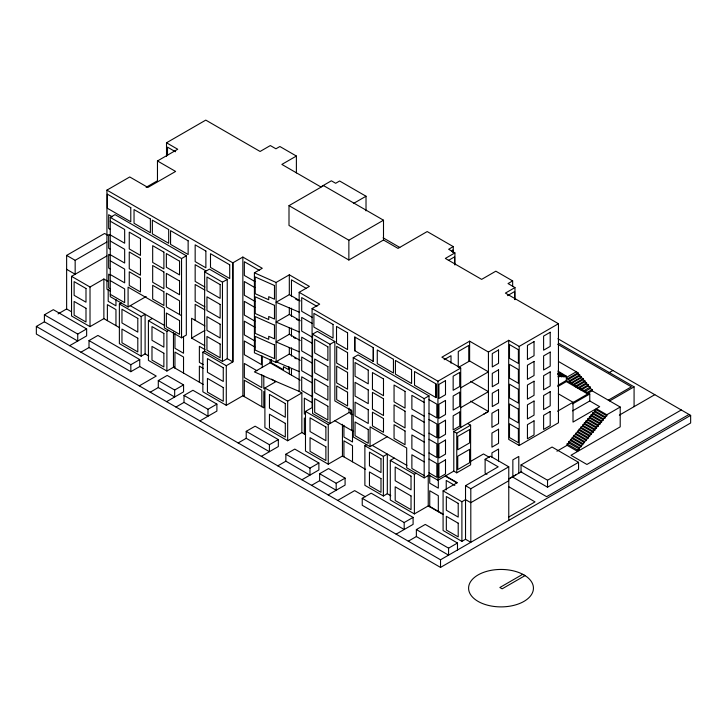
<?xml version="1.0" encoding="UTF-8"?>
<svg xmlns="http://www.w3.org/2000/svg" width="727" height="727" viewBox="0 0 727 727"><rect width="100%" height="100%" fill="white"/><g stroke="black" fill="none" stroke-linecap="round" stroke-linejoin="round"><path stroke-width="1.09" d="M483.491 414.335L488.426 411.473L488.435 352.041L508.7 340.345L508.7 439.408L519.187 445.469L558.454 422.796L558.454 323.724L505.401 293.099L514.97 287.574L514.97 299.678M508.573 479.029L515.825 474.922M166.51 156.287L166.51 142.783L205.777 120.109L260.093 151.47L270.317 145.564L275.933 148.799L279.886 146.518L296.389 156.041L296.389 172.926M110.54 291.282L106.933 289.201L106.933 190.129L129.751 176.961L147.899 187.439L175.616 171.436L157.468 160.958L157.468 180.769L146.127 187.312M157.468 160.958L177.724 149.253L166.51 142.783M110.268 217.4L115.057 214.638L186.33 255.786L186.33 335.038L181.541 337.81L164.384 327.904L164.384 308.094L128.088 287.129L128.088 306.948L110.268 296.661L110.268 217.4L181.541 258.558L186.33 255.786M58.069 313.9L66.63 308.957L66.63 255.395L104.597 233.476L107.487 235.139M66.63 255.395L75.163 260.321L106.869 242.009M119.673 327.768L103.87 318.644L90.012 326.65L71.537 315.981L71.537 276.351L106.869 255.949M296.389 156.041L281.867 164.42L320.807 186.903L331.367 180.805L335.656 183.286L339.618 180.996L366.017 196.235L366.017 210.875M71.537 276.351L90.012 287.02L103.87 279.014L107.632 281.185M44.402 314.818L77.734 334.066L77.734 341.036L44.402 321.788L44.402 314.818L53.316 309.675L86.64 328.922L86.64 335.892L69.674 345.679M557.9 338.737L690.65 415.381L690.65 422.996L440.526 567.405L36.35 334.057L36.35 326.441L44.402 321.788M289.001 205.65L323.642 185.649L383.502 220.208L383.502 240.019L348.86 260.021L289.001 225.461L289.001 205.65L348.86 240.201L383.502 220.208M145.554 353.631L141.156 356.175L119.373 343.598L119.373 303.968L121.155 302.941M77.734 334.066L86.64 328.922M128.088 306.948L146.163 296.507M227.251 358.665L222.462 361.428L204.641 351.141L204.641 271.889L209.431 269.126L227.251 279.413L227.251 358.665L232.858 361.901L232.858 262.838L106.933 190.129M139.748 366.544L130.833 371.688L89.012 347.551L89.012 340.581L97.927 335.438L139.748 359.574L139.748 366.544L156.241 376.068L139.284 385.864M242.845 257.067L232.858 262.838L232.858 361.901L226.288 365.699L202.86 352.168L202.86 391.798L226.288 405.321L242.891 395.733L242.845 257.067L262.265 268.281L254.405 272.816L254.405 352.804L276.096 362.446L277.987 361.355M119.373 303.968L141.156 316.545L145.109 314.255L145.109 353.885L148.744 355.985M80.961 352.195L89.012 347.551M174.462 366.662L166.892 371.034L148.417 360.365L148.417 320.734L152.37 318.453M353.377 203.533L366.017 196.235M204.641 271.889L222.462 282.176L227.278 279.395M148.417 320.734L166.892 331.403L168.673 330.376M89.012 340.581L130.833 364.718L139.748 359.574M254.405 272.816L276.096 282.458L289.319 274.824L309.393 286.411L299.16 292.318L299.16 391.39L301.859 392.943L301.859 432.565L287.665 440.762L264.901 427.612L264.901 387.991L276.096 381.521L299.16 391.39M204.905 325.95L191.61 318.272L191.61 338.091L204.887 330.431M300.215 300.923L289.319 294.635L276.096 302.268L299.16 312.128M202.86 352.168L204.641 351.141M158.295 380.575L174.671 390.026L174.671 396.997L158.295 387.546L158.295 380.575L167.201 375.432L183.577 384.883L183.577 391.853L166.619 401.649M150.244 392.198L158.295 387.546M300.215 320.743L289.319 314.446L276.096 322.079L299.16 331.948M365.581 469.36L342.444 456.002L328.25 464.19L305.485 451.049L305.485 411.418L312.083 407.611L312.083 308.539L319.671 304.159L299.16 292.318M174.671 390.026L183.577 384.883M300.215 340.554L289.319 334.266L276.096 341.899L299.16 351.759M184.004 395.424L207.986 409.265L207.986 416.235L184.004 402.394L184.004 395.424L192.919 390.281L216.891 404.121L216.891 411.091L199.925 420.878M453.257 252.505L453.257 246.607L448.641 249.279L454.911 252.896L454.911 265.01M175.952 407.038L184.004 402.394M451.476 251.424L453.257 250.397M312.546 334.184L330.031 344.28L330.031 423.541L312.546 413.445L312.546 334.184L317.363 331.403L334.856 341.499L334.856 400.94L351.786 410.719L351.786 430.529M454.911 252.896L445.342 258.421L481.637 279.377L495.832 271.189L512.653 280.904L512.653 286.529M300.215 380.185L270.126 362.809L254.405 371.888L276.096 381.521M448.341 260.475L454.584 256.867L454.584 264.464M300.215 360.365L289.319 354.076L276.096 361.71L299.16 371.57M207.986 409.265L216.891 404.121M330.031 344.28L334.856 341.499M354.803 337.019L354.803 350.732L354.803 337.019L373.305 347.67L373.278 361.401L373.305 347.67M387.2 436.754L370.061 446.651L353.231 436.936L353.231 357.675L358.057 354.894L429.003 395.851L429.003 475.113L437.936 480.265L453.793 471.114L456.756 472.823L470.614 464.826L470.614 425.195L467.652 423.487M264.901 387.991L287.665 401.131L301.859 392.943M246.217 431.338L269.408 444.724L269.408 451.694L246.217 438.299L246.217 431.338L255.122 426.195L278.323 439.581L278.323 446.551L261.356 456.347M512.653 280.904L508.037 283.566L514.97 287.574M238.156 442.952L246.217 438.299M507.51 295.662L514.634 291.545L514.634 299.133M269.408 444.724L278.323 439.581M488.435 352.041L469.615 341.172L441.898 357.175L460.718 368.044L460.718 427.485M305.485 411.418L328.25 424.568L349.042 412.563L352.686 414.663M444.152 359.683L451.013 355.721L451.013 363.191M285.865 454.23L309.975 468.143L309.975 475.113L285.865 461.2L285.865 454.23L294.78 449.086L318.88 462.999L318.88 469.969L301.923 479.765M277.814 465.853L285.865 461.2M458.274 367.508L469.615 360.983L488.426 371.842L460.718 387.854M312.083 308.539L437.936 381.202L460.718 368.044M435.973 383.883L436 397.587L435.973 383.883L414.526 371.506L414.526 385.219L436 397.587M353.231 357.675L424.177 398.641L429.003 395.851M508.591 340.281L519.187 346.397L558.454 323.724M309.975 468.143L318.88 462.999M390.79 495.723L387.318 493.724L383.365 496.005L364.881 485.336L364.881 445.715L366.662 444.688M319.626 473.722L336.183 483.282L336.183 490.243L319.626 480.692L319.626 473.722L328.531 468.579L345.089 478.139L345.089 485.1L328.131 494.896M311.574 485.336L319.626 480.692M460.718 407.674L488.426 391.662L470.56 381.339M336.183 483.282L345.089 478.139M364.881 445.715L383.365 456.383L387.318 454.093L387.318 493.724M442.925 514.016L428.567 505.728L414.381 513.916L390.29 500.012L390.29 460.382L394.252 458.092M453.793 471.114L453.793 431.484L488.435 411.455L470.56 401.159M337.682 500.412L354.649 490.625L365.327 496.786M453.793 431.484L456.756 433.201L470.614 425.195M557.945 376.731L559.654 375.741L559.654 376.804L561.371 375.814L561.371 376.886L563.089 375.895L563.089 376.959L564.806 375.968L564.806 377.031L566.342 376.15L557.918 371.07M576.284 371.779L566.342 377.522L568.051 378.513L578.001 372.769L578.001 373.832L568.051 379.576L568.051 378.513M362.237 498.322L404.185 522.54L404.185 529.51L362.237 505.292L362.237 498.322L371.152 493.179L413.1 517.397L413.1 524.367L396.133 534.154M557.763 385.41L566.342 380.457L589.77 393.989L589.77 400.959L572.612 410.855M557.8 386.555L566.342 381.62L587.752 393.989L572.576 402.749M569.768 380.566L579.719 374.823L579.719 375.895L569.768 381.639L569.768 380.566L568.051 379.576M571.486 382.629L581.436 376.886L581.436 377.686L571.486 383.429L571.486 382.629L569.768 381.639M390.29 460.382L414.381 474.286L416.153 473.259M573.203 384.419L583.145 378.676L583.145 379.748L574.103 384.965M574.921 386.482L584.862 380.739L584.862 381.802L575.82 387.028M577.538 388.018L586.58 382.793L586.58 383.865L579.346 388.036M370.061 446.651L370.061 426.831L406.684 447.986L406.684 467.797L424.177 477.893L429.003 475.113M609.19 372.624L612.888 370.488M580.155 389.554L588.297 384.856L588.297 385.919L581.064 390.099M583.881 390.681L590.215 387.028L590.215 388.472L584.781 391.608M586.698 392.707L592.123 389.581L592.123 390.826L620.204 407.038L620.204 426.858L570.995 455.266L586.916 464.462L681.29 409.973M587.607 393.443L592.123 390.826M470.442 461.5L483.491 453.966L489.316 457.328M557.536 411.218L573.012 402.276L573.012 422.087L599.693 406.684L589.77 400.959M572.612 403.885L589.77 393.989M486.99 474.295L485.118 473.222L485.118 459.282L490.416 456.22L508.773 466.816L508.773 520.387M508.773 466.816L470.805 488.744L470.805 542.306L465.525 539.252L461.899 541.351L443.088 530.492L443.088 490.861L457.274 482.673L445.524 475.885M608.299 400.168L631.399 386.837L557.682 344.28M609.644 400.94L634.08 386.837L634.08 406.647M594.55 410.728L605.109 416.825L605.109 417.889L594.55 411.791L594.55 410.728L596.267 409.737L606.827 415.835L606.827 414.763L620.204 407.038M465.525 539.252L465.525 485.691L498.195 466.834L485.118 459.282M592.832 412.782L603.392 418.879L603.392 419.942L592.832 413.854L592.832 412.782L594.55 411.791M404.185 522.54L413.1 517.397M591.115 414.844L601.674 420.933L601.674 422.005L591.115 415.908L591.115 414.844L592.832 413.854M589.397 416.898L599.957 422.996L599.957 424.059L589.397 417.961L589.397 416.898L591.115 415.908M587.689 418.952L598.248 425.05L598.248 426.122L587.689 420.024L587.689 418.952L589.397 417.961M585.971 421.015L596.531 427.112L596.531 428.176L585.971 422.078L585.971 421.015L587.689 420.024M584.254 423.069L594.813 429.166L594.813 430.239L584.254 424.141L584.254 423.069L585.971 422.078M582.536 425.131L593.096 431.229L593.096 432.292L582.536 426.195L582.536 425.131L584.254 424.141M580.818 427.185L591.378 433.283L591.378 434.346L580.818 428.258L580.818 427.185L582.536 426.195M579.101 429.248L589.661 435.337L589.661 436.409L579.101 430.311L579.101 429.248L580.818 428.258M577.392 431.302L587.952 437.4L587.952 438.463L577.392 432.365L577.392 431.302L579.101 430.311M521.041 464.944L552.066 447.032L578.547 462.327L578.547 469.297L547.531 487.199L521.041 471.914L521.041 464.944L547.531 480.229L578.547 462.327M575.675 433.356L586.235 439.453L586.235 440.526L575.675 434.428L575.675 433.356L577.392 432.365M605.109 416.825L606.827 415.835M573.957 435.418L584.517 441.516L584.517 442.579L573.957 436.482L573.957 435.418L575.675 434.428M603.392 418.879L605.109 417.889M572.24 437.472L582.8 443.57L582.8 444.633L572.24 438.545L572.24 437.472L573.957 436.482M443.088 490.861L461.899 501.721L465.525 499.631L470.805 502.675L508.773 480.756M601.674 420.933L603.392 419.942M570.522 439.535L581.082 445.624L581.082 446.696L570.522 440.598L570.522 439.535L572.24 438.545M599.957 422.996L601.674 422.005M416.371 529.574L448.577 548.167L448.577 555.137L416.371 536.544L416.371 529.574L425.277 524.431L457.483 543.024L457.483 549.994M568.814 441.589L579.374 447.687L579.374 449.059L568.814 442.961L568.814 441.589L570.522 440.598M598.248 425.05L599.957 424.059M567.096 443.952L577.656 450.049L577.656 451.422L567.096 445.324L567.096 443.952L568.814 442.961M596.531 427.112L598.248 426.122M594.813 429.166L596.531 428.176M508.936 478.902L521.732 471.514M556.927 451.194L567.096 445.324M619.359 415.144L654.809 394.679M593.096 431.229L594.813 430.239M591.378 433.283L593.096 432.292M589.661 435.337L591.378 434.346M408.31 541.188L416.371 536.544M587.952 437.4L589.661 436.409M586.235 439.453L587.952 438.463M584.517 441.516L586.235 440.526M582.8 443.57L584.517 442.579M581.082 445.624L582.8 444.633M579.374 447.687L581.082 446.696M577.656 450.049L579.374 449.059M448.577 548.167L457.483 543.024M508.791 517.024L535.017 501.884L508.809 486.754M689.042 414.445L546.631 496.668L512.317 476.857M36.35 326.441L440.526 559.79L690.65 415.381M522.722 574.303L499.867 587.507L502.157 588.825L525.021 575.63M453.257 246.607L427.194 231.559L398.023 248.398L383.502 240.019M383.093 237.811L399.795 247.453M558.454 343.18L634.08 386.837M558.799 361.683L578.001 372.769M578.001 373.832L579.719 374.823M579.719 375.895L581.436 376.886M581.436 377.686L583.145 378.676M583.145 379.748L584.862 380.739M584.862 381.802L586.58 382.793M586.58 383.865L588.297 384.856M588.297 385.919L590.215 387.028M590.215 388.472L592.123 389.581M558.109 372.106L564.806 375.968M175.516 151.77L167.51 147.145L167.51 155.587M558.309 373.133L563.089 375.895M557.545 373.605L561.371 375.814M557.745 374.632L559.654 375.741M606.827 414.763L596.267 408.665L596.267 409.737M558.3 393.78L573.012 402.276M306.049 288.265L291.472 279.85L291.472 296.616M259.594 270.526L244.345 261.72L244.345 275.433L254.832 281.485M316.954 306.376L301.696 297.57L301.696 311.283L312.183 317.335M295.362 298.861L298.27 300.542M254.832 287.583L244.345 281.531L244.345 295.244L254.832 301.305M312.183 323.433L301.696 317.381L301.696 331.094L312.183 337.155M354.803 350.732L373.305 361.392M296.325 319.235L298.27 320.353M112.321 216.837L108.668 214.729L108.668 228.451L110.495 229.505M205.877 270.853L195.163 264.664L195.163 281.431L204.905 287.056M429.003 399.641L436.836 404.167L436.836 417.88L429.003 413.354M110.268 221.19L124.662 229.505L124.662 243.218L110.268 234.903M424.177 402.422L411.882 395.324L411.882 409.047L424.177 416.144M254.832 307.394L244.345 301.341L244.345 315.064L254.832 321.116M312.183 343.244L301.696 337.192L301.696 350.914L312.183 356.966M293.417 337.364L295.362 338.482M110.495 235.603L108.668 234.548L108.668 248.261L110.495 249.316M204.905 290.109L195.163 284.484L195.163 301.251L204.905 306.876M429.003 419.452L436.836 423.977L436.836 437.69L429.003 433.174M110.268 241L124.662 249.316L124.662 263.029L110.268 254.723M424.177 422.233L411.882 415.135L411.882 428.857L424.177 435.955M254.832 327.214L244.345 321.161L244.345 334.874L254.832 340.927M312.183 363.064L301.696 357.012L301.696 370.725L312.183 376.777M294.39 357.739L296.325 358.856M110.495 255.413L108.668 254.359L108.668 268.072L110.495 269.126M204.905 309.92L195.163 304.295L195.163 320.325M429.003 439.262L436.836 443.788L436.836 457.51L429.003 452.985M110.268 260.811L124.662 269.126L124.662 282.848L110.268 274.533M424.177 442.052L411.882 434.955L411.882 448.668L424.177 455.765M254.832 347.024L244.345 340.972L244.345 354.685L261.502 364.59L261.502 356.157M312.183 382.875L301.696 376.822L301.696 390.535L312.183 396.597M181.541 315.682L166.365 306.921L166.365 293.199L179.56 300.824L179.56 314.537M429.003 459.082L436.836 463.608L436.836 477.321L429.003 472.795M110.495 275.224L108.668 274.17L108.668 287.892L110.495 288.946M110.268 280.631L124.662 288.946L124.662 302.659L110.268 294.344M424.177 461.863L411.882 454.766L411.882 468.479L424.177 475.576M465.525 485.691L470.805 488.744M445.188 476.076L456.947 482.864M256.976 370.743L244.345 363.455L244.345 377.549L261.829 387.645L261.829 374.632M271.589 379.176L275.469 381.421M311.974 402.567L304.34 398.16L304.34 414.19M454.82 485.418L446.233 480.465L446.233 489.962M191.61 338.091L204.741 345.67M334.856 420.751L353.576 431.565M130.269 305.685L164.675 325.551M372.242 445.387L406.92 465.407M66.63 269.326L75.163 274.252L75.163 260.321M205.087 349.651L199.371 346.352L199.371 362.382L203.178 364.581M458.483 503.538L446.333 496.523L446.333 510.236L458.21 517.097L458.21 503.384M203.178 368.362L199.371 366.163L199.371 382.193M242.845 395.761L263.81 407.865L263.81 391.453M301.859 432.565L305.604 434.737M443.225 514.571L428.239 505.919L428.239 475.349M458.483 523.349L446.333 516.334L446.333 530.056L458.21 536.908L458.21 523.195M203.178 384.392L173.462 367.235L173.462 332.139M66.63 308.957L71.373 311.692M566.342 376.15L566.342 380.457M547.531 480.229L547.531 487.199M519.187 346.397L519.187 445.469M518.796 473.204L518.796 456.447L512.853 459.873L512.853 476.639M498.54 460.991L498.54 449.059L491.943 452.866L491.943 457.201M469.615 341.172L469.615 360.983M468.761 361.455L468.761 345.452L458.274 351.505L458.274 366.444M461.899 501.721L461.899 541.351M456.756 433.201L456.756 472.823M452.603 250.015L452.603 252.124M440.526 559.79L440.526 567.405M438.317 479.229L438.317 488.135L429.739 483.182L429.739 475.394M438.317 511.735L438.317 495.705L429.739 490.752L429.739 506.783M437.936 381.202L437.936 480.265M424.177 398.641L424.177 477.893M414.381 474.286L414.381 513.916M383.365 456.383L383.365 496.005M352.504 430.239L352.504 441.998L343.926 437.045L343.926 425.286M352.504 461.809L352.504 445.778L343.926 440.826L343.926 456.856M350.868 409.346L350.868 414.354M349.042 408.156L349.042 412.563M348.86 240.201L348.86 260.021M342.444 424.295L342.444 456.002M328.25 424.568L328.25 464.19M304.34 417.98L304.34 434.001M291.472 308.212L291.472 316.427M291.472 328.022L291.472 336.237M291.472 347.842L291.472 356.057M291.472 368.725L291.472 375.132M289.319 274.824L289.319 294.635M289.319 307.839L289.319 314.446M289.319 327.659L289.319 334.266M289.319 347.47L289.319 354.076M289.319 367.153L289.319 373.887M288.574 366.463L288.574 369.625L283.457 366.672L283.457 369.716L271.416 362.764L271.416 359.411M287.665 401.131L287.665 440.762M276.096 282.458L276.096 362.446M270.126 359.447L270.126 362.809M263.81 375.777L263.81 388.791M262.265 356.121L262.265 367.344M261.829 406.729L261.829 390.317L244.345 380.221L244.345 396.624M226.288 365.699L226.288 405.321M222.462 282.176L222.462 361.428M183.531 337.21L183.531 353.231L174.953 348.278L174.953 333.32M183.531 373.051L183.531 357.021L174.953 352.068L174.953 368.098M181.541 258.558L181.541 337.81M166.892 331.403L166.892 371.034M141.156 316.545L141.156 356.175M130.833 364.718L130.833 371.688M115.956 299.397L115.956 305.813L108.196 301.323L108.196 289.573M115.956 325.623L115.956 309.593L107.378 304.64L107.378 320.671M103.87 279.014L103.87 318.644M90.012 287.02L90.012 326.65M445.497 380.621L438.926 384.41L438.926 398.505L445.497 394.716L445.497 380.621M459.728 372.397L453.157 376.195L453.157 390.29L459.728 386.5L459.728 372.397M498.54 349.987L492.279 353.613L492.279 366.944L498.54 363.327L498.54 349.987M534.036 341.608L527.438 345.416L527.438 359.52L534.036 355.703L534.036 341.608M550.203 332.275L543.605 336.083L543.605 350.178L550.203 346.37L550.203 332.275M445.497 400.432L438.926 404.221L438.926 418.325L445.497 414.526L445.497 400.432M459.728 392.216L453.157 396.006L453.157 410.101L459.728 406.311L459.728 392.216M498.54 369.807L492.279 373.424L492.279 386.755L498.54 383.138L498.54 369.807M534.036 361.419L527.438 365.236L527.438 379.33L534.036 375.523L534.036 361.419M550.203 352.086L543.605 355.894L543.605 369.998L550.203 366.181L550.203 352.086M445.497 420.242L438.926 424.041L438.926 438.136L445.497 434.346L445.497 420.242M459.728 412.027L453.157 415.817L453.157 429.921L459.728 426.122L459.728 412.027M498.54 389.617L492.279 393.234L492.279 406.575L498.54 402.949L498.54 389.617M534.036 381.239L527.438 385.046L527.438 399.141L534.036 395.334L534.036 381.239M550.203 371.897L543.605 375.714L543.605 389.808L550.203 386.001L550.203 371.897M445.497 440.062L438.926 443.852L438.926 457.946L445.497 454.157L445.497 440.062M498.54 409.428L491.943 413.236L491.943 427.34L498.54 423.532L498.54 409.428M469.587 429.575L457.746 436.409L457.746 449.749L469.587 442.916L469.587 429.575M534.036 401.05L527.438 404.857L527.438 418.961L534.036 415.144L534.036 401.05M550.203 391.717L543.605 395.524L543.605 409.619L550.203 405.811L550.203 391.717M445.497 459.873L438.926 463.662L438.926 477.766L445.497 473.968L445.497 459.873M498.54 429.239L491.943 433.056L491.943 447.15L498.54 443.343L498.54 429.239M469.587 449.386L457.746 456.229L457.746 469.56L469.587 462.726L469.587 449.386M534.036 420.86L527.438 424.677L527.438 438.772L534.036 434.964L534.036 420.86M550.203 411.527L543.605 415.335L543.605 429.439L550.203 425.622L550.203 411.527M274.47 285.52L255.241 276.969L255.241 293.735L268.726 299.733L268.726 296.68L274.47 299.233L274.47 285.52M274.47 305.331L255.241 296.789L255.241 313.546L268.726 319.544L268.726 316.499L274.47 319.044L274.47 305.331M274.47 325.142L255.241 316.599L255.241 333.366L268.726 339.355L268.726 336.31L274.47 338.864L274.47 325.142M274.47 344.952L255.241 336.41L255.241 350.132L274.47 358.675L274.47 344.952M523.949 574.93L520.759 573.312A32.433 18.729 0 0 0 469.351 584.117A32.433 18.729 0 0 0 508.037 606.445A32.433 18.729 0 0 0 526.748 576.765L523.949 574.93M518.387 349.723L509.491 344.589L509.491 358.302L518.387 363.436L518.387 349.723M518.387 369.534L509.491 364.4L509.491 378.122L518.387 383.256L518.387 369.534M518.387 389.345L509.491 384.21L509.491 397.933L518.387 403.067L518.387 389.345M518.387 409.165L509.491 404.03L509.491 417.743L518.387 422.878L518.387 409.165M518.387 428.975L509.491 423.841L509.491 437.554L518.387 442.698L518.387 428.975M130.778 207.686L107.351 194.154L107.351 208.258L130.778 221.78L130.778 207.686M150.371 219L134.041 209.567L134.041 223.28L150.371 232.713L150.371 219M168.691 229.568L152.352 220.136L152.352 233.858L168.691 243.291L168.691 229.568M188.139 240.801L170.563 230.65L170.563 244.372L188.139 254.514L188.139 240.801M205.877 251.042L195.163 244.854L195.163 261.62L205.877 267.809L205.877 251.042M229.714 264.801L210.494 253.705L210.494 267.418L229.714 278.523L229.714 264.801M333.039 324.424L313.9 313.373L313.9 327.086L333.039 338.137L333.039 324.424M347.57 332.812L336.519 326.432L336.519 343.199L347.57 349.578L347.57 332.812M393.434 359.292L377.268 349.96L377.268 363.673L393.434 373.015L393.434 359.292M411.582 369.77L395.415 360.438L395.415 374.151L411.582 383.492L411.582 369.77M347.57 352.622L336.683 346.343L336.683 363.1L347.57 369.389L347.57 352.622M140.465 238.62L129.252 232.149L129.252 248.916L140.465 255.386L140.465 238.62M163.893 252.151L152.679 245.681L152.679 262.438L163.893 268.917L163.893 252.151M179.56 261.193L166.365 253.578L166.365 267.291L179.56 274.915L179.56 261.193M220.145 284.63L206.95 277.005L206.95 290.727L220.145 298.343L220.145 284.63M327.886 346.834L314.691 339.209L314.691 352.931L327.886 360.547L327.886 346.834M368.244 370.134L355.049 362.509L355.049 376.222L368.244 383.847L368.244 370.134M383.492 378.931L372.442 372.551L372.442 389.318L383.492 395.697L383.492 378.931M405.039 391.371L394.061 385.037L394.061 401.804L405.039 408.138L405.039 391.371M347.57 372.442L336.683 366.154L336.683 382.92L347.57 389.209L347.57 372.442M140.465 258.43L129.252 251.96L129.252 268.726L140.465 275.197L140.465 258.43M163.893 271.962L152.679 265.491L152.679 282.258L163.893 288.728L163.893 271.962M179.56 281.013L166.365 273.388L166.365 287.101L179.56 294.726L179.56 281.013M220.145 304.44L206.95 296.825L206.95 310.538L220.145 318.162L220.145 304.44M327.886 366.644L314.691 359.02L314.691 372.742L327.886 380.357L327.886 366.644M368.244 389.945L355.049 382.32L355.049 396.042L368.244 403.658L368.244 389.945M383.492 398.75L372.442 392.371L372.442 409.137L383.492 415.517L383.492 398.75M405.039 411.182L394.061 404.848L394.061 421.615L405.039 427.949L405.039 411.182M347.57 392.253L336.683 385.964L336.683 399.686L347.57 405.966L347.57 392.253M140.465 278.25L129.252 271.771L129.252 285.493L140.465 291.963L140.465 278.25M163.893 291.781L152.679 285.302L152.679 299.024L163.893 305.494L163.893 291.781M220.145 324.251L206.95 316.636L206.95 330.349L220.145 337.973L220.145 324.251M327.886 386.455L314.691 378.84L314.691 392.553L327.886 400.177L327.886 386.455M368.244 409.755L355.049 402.14L355.049 415.853L368.244 423.477L368.244 409.755M383.492 418.561L372.442 412.182L372.442 425.904L383.492 432.283L383.492 418.561M405.039 431.002L394.061 424.668L394.061 438.381L405.039 444.715L405.039 431.002M179.56 320.634L166.365 313.019L166.365 326.732L179.56 334.356L179.56 320.634M220.145 344.071L206.95 336.447L206.95 350.169L220.145 357.784L220.145 344.071M327.886 406.275L314.691 398.65L314.691 412.363L327.886 419.988L327.886 406.275M368.244 429.575L355.049 421.951L355.049 435.664L368.244 443.288L368.244 429.575M85.995 288.483L74.118 281.622L74.118 295.344L85.995 302.196L85.995 288.483M137.803 318.39L121.963 309.248L121.963 322.961L137.803 332.112L137.803 318.39M163.866 333.448L151.988 326.587L151.988 340.3L163.866 347.161L163.866 333.448M223.262 367.735L207.431 358.593L207.431 372.306L223.262 381.457L223.262 367.735M285.302 403.549L269.463 394.407L269.463 408.129L285.302 417.271L285.302 403.549M325.887 426.985L310.047 417.843L310.047 431.556L325.887 440.698L325.887 426.985M380.993 458.801L369.452 452.13L369.452 465.853L380.993 472.523L380.993 458.801M411.028 476.14L395.188 466.998L395.188 480.711L411.028 489.853L411.028 476.14M85.995 308.293L74.118 301.441L74.118 315.154L85.995 322.016L85.995 308.293M137.803 338.209L121.963 329.058L121.963 342.78L137.803 351.923L137.803 338.209M163.866 353.258L151.988 346.397L151.988 360.119L163.866 366.971L163.866 353.258M223.262 387.546L207.431 378.403L207.431 392.126L223.262 401.268L223.262 387.546M285.302 423.368L269.463 414.217L269.463 427.939L285.302 437.081L285.302 423.368M325.887 446.796L310.047 437.654L310.047 451.367L325.887 460.518L325.887 446.796M380.993 478.611L369.452 471.95L369.452 485.663L380.993 492.333L380.993 478.611M411.028 495.95L395.188 486.808L395.188 500.521L411.028 509.672L411.028 495.95"/></g></svg>
